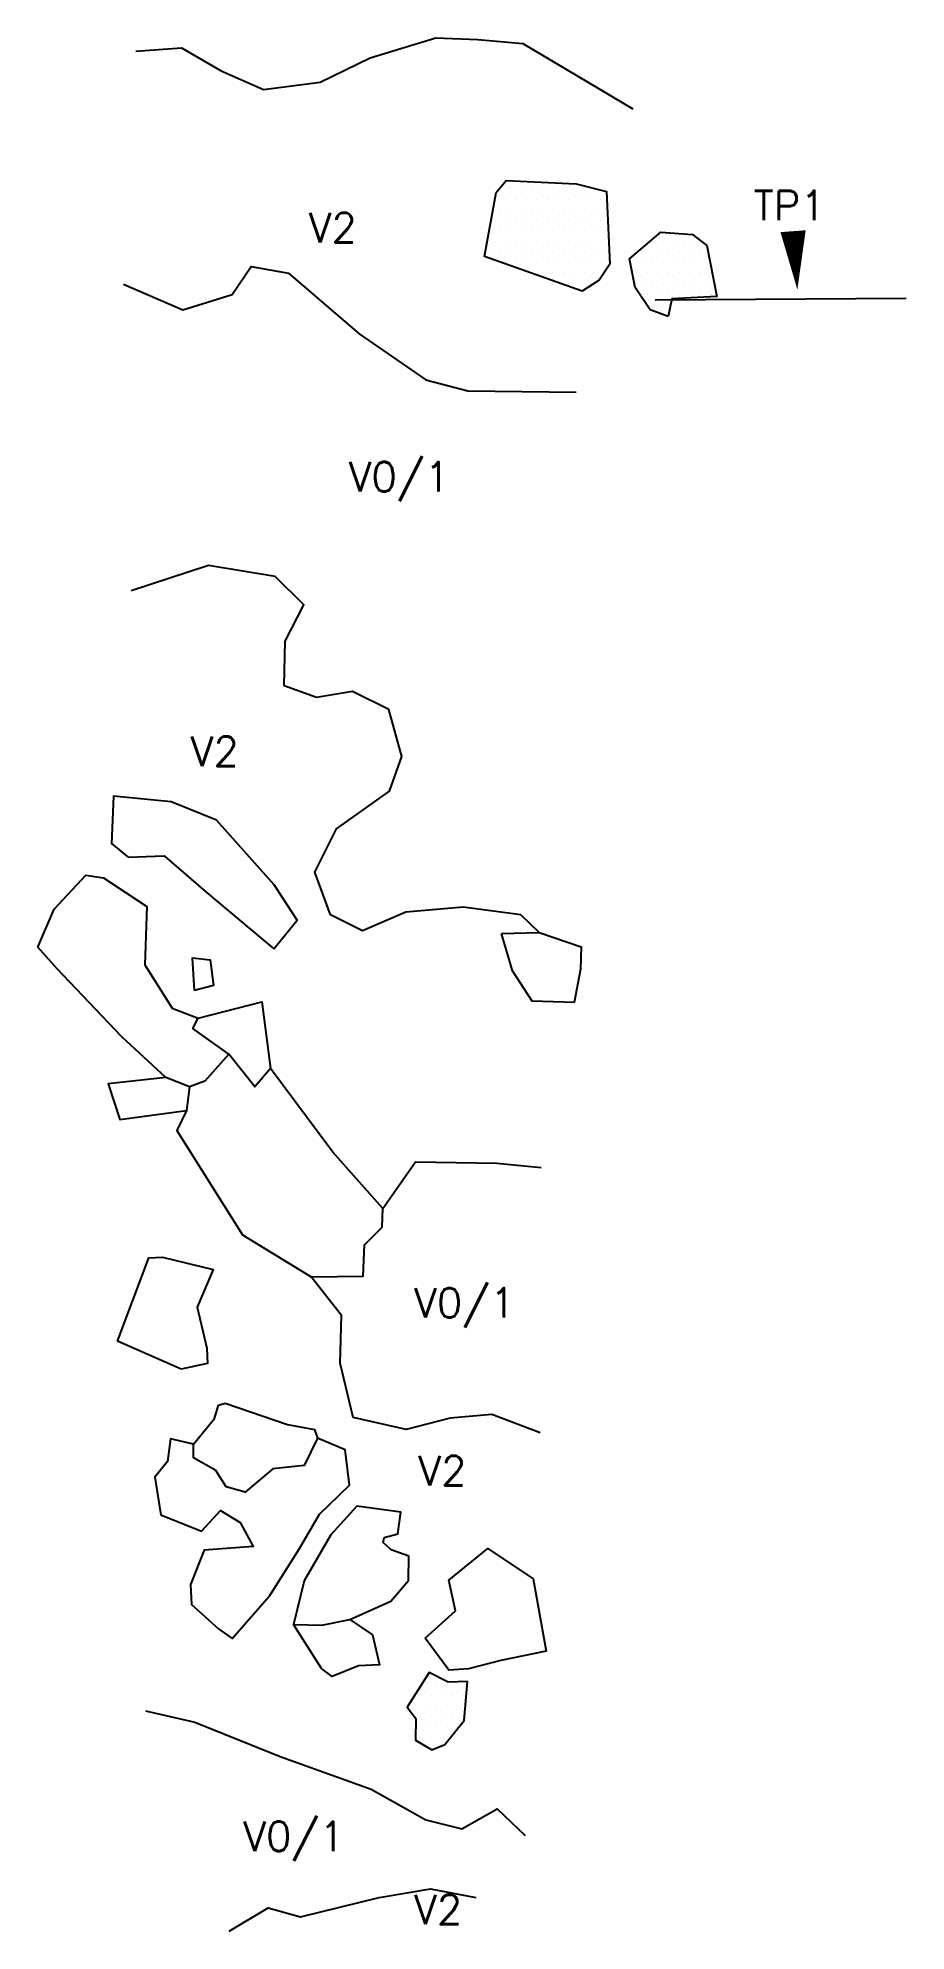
# Model space of a CAD drawing. Header units: metres. Extents: x 3.25 to 4.28, y -16.23 to -13.98.
import ezdxf

# ---------------------------------------------------------------- set-up
doc = ezdxf.new("R2010")
doc.units = ezdxf.units.M
doc.header["$LTSCALE"] = 25
doc.header["$MEASUREMENT"] = 0
doc.layers.get('0').update_dxf_attribs({"linetype": 'CONTINUOUS'})
for name, color, linetype in [('BEFUND', 1, 'CONTINUOUS'), ('BEFUNDSCHRAFF', 1, 'CONTINUOUS'), ('STEINE', 4, 'CONTINUOUS'), ('STEINESCHRAFF', 4, 'CONTINUOUS'), ('TPROFIL', 3, 'CONTINUOUS')]:
    doc.layers.add(name, color=color, linetype=linetype)
doc.styles.get("Standard").update_dxf_attribs({"font": 'txt.shx'})

# ---------------------------------------------------------------- blocks, each defined once
blk = doc.blocks.new('PFEIL')
at = {"layer": 'TPROFIL'}
blk.add_lwpolyline([(0, 0, 0, 3, 0), (6.54, -2.37, 3, 3, 0)], format="xyseb", dxfattribs=at)
blk = doc.blocks.new('*X2')
at = {"color": 0}
for p, q in [((379.375, -1416.25), (379.375, -1416.25)), ((380, -1417.5), (380, -1417.5)), ((380.625, -1416.25), (380.625, -1416.25)), ((381.25, -1417.5), (381.25, -1417.5)), ((381.875, -1416.25), (381.875, -1416.25)), ((382.5, -1417.5), (382.5, -1417.5)), ((383.125, -1416.25), (383.125, -1416.25)), ((383.75, -1417.5), (383.75, -1417.5)), ((384.375, -1416.25), (384.375, -1416.25)), ((385, -1417.5), (385, -1417.5)), ((385.625, -1416.25), (385.625, -1416.25)), ((386.25, -1417.5), (386.25, -1417.5)), ((386.875, -1416.25), (386.875, -1416.25)), ((387.5, -1417.5), (387.5, -1417.5)), ((388.125, -1416.25), (388.125, -1416.25)), ((388.75, -1417.5), (388.75, -1417.5)), ((389.375, -1416.25), (389.375, -1416.25)), ((390, -1417.5), (390, -1417.5)), ((390.625, -1416.25), (390.625, -1416.25)), ((391.25, -1417.5), (391.25, -1417.5)), ((379.375, -1418.75), (379.375, -1418.75)), ((380.625, -1418.75), (380.625, -1418.75)), ((381.875, -1418.75), (381.875, -1418.75)), ((383.125, -1418.75), (383.125, -1418.75)), ((384.375, -1418.75), (384.375, -1418.75)), ((385.625, -1418.75), (385.625, -1418.75)), ((386.875, -1418.75), (386.875, -1418.75)), ((388.125, -1418.75), (388.125, -1418.75)), ((389.375, -1418.75), (389.375, -1418.75)), ((390.625, -1418.75), (390.625, -1418.75)), ((391.875, -1418.75), (391.875, -1418.75)), ((378.125, -1421.25), (378.125, -1421.25)), ((378.75, -1420), (378.75, -1420)), ((379.375, -1421.25), (379.375, -1421.25)), ((380, -1420), (380, -1420)), ((380.625, -1421.25), (380.625, -1421.25)), ((381.25, -1420), (381.25, -1420)), ((381.875, -1421.25), (381.875, -1421.25)), ((382.5, -1420), (382.5, -1420)), ((383.125, -1421.25), (383.125, -1421.25)), ((383.75, -1420), (383.75, -1420)), ((384.375, -1421.25), (384.375, -1421.25)), ((385, -1420), (385, -1420)), ((385.625, -1421.25), (385.625, -1421.25)), ((386.25, -1420), (386.25, -1420)), ((386.875, -1421.25), (386.875, -1421.25)), ((387.5, -1420), (387.5, -1420)), ((388.125, -1421.25), (388.125, -1421.25)), ((388.75, -1420), (388.75, -1420)), ((389.375, -1421.25), (389.375, -1421.25)), ((390, -1420), (390, -1420)), ((390.625, -1421.25), (390.625, -1421.25)), ((391.25, -1420), (391.25, -1420)), ((391.875, -1421.25), (391.875, -1421.25)), ((378.125, -1423.75), (378.125, -1423.75)), ((378.75, -1422.5), (378.75, -1422.5)), ((379.375, -1423.75), (379.375, -1423.75)), ((380, -1422.5), (380, -1422.5)), ((380.625, -1423.75), (380.625, -1423.75)), ((381.25, -1422.5), (381.25, -1422.5)), ((381.875, -1423.75), (381.875, -1423.75)), ((382.5, -1422.5), (382.5, -1422.5)), ((383.125, -1423.75), (383.125, -1423.75)), ((383.75, -1422.5), (383.75, -1422.5)), ((384.375, -1423.75), (384.375, -1423.75)), ((385, -1422.5), (385, -1422.5)), ((385.625, -1423.75), (385.625, -1423.75)), ((386.25, -1422.5), (386.25, -1422.5)), ((386.875, -1423.75), (386.875, -1423.75)), ((387.5, -1422.5), (387.5, -1422.5)), ((388.125, -1423.75), (388.125, -1423.75)), ((388.75, -1422.5), (388.75, -1422.5)), ((389.375, -1423.75), (389.375, -1423.75)), ((390, -1422.5), (390, -1422.5)), ((390.625, -1423.75), (390.625, -1423.75)), ((391.25, -1422.5), (391.25, -1422.5)), ((391.875, -1423.75), (391.875, -1423.75)), ((396.875, -1423.75), (396.875, -1423.75)), ((397.5, -1422.5), (397.5, -1422.5)), ((398.125, -1423.75), (398.125, -1423.75)), ((398.75, -1422.5), (398.75, -1422.5)), ((399.375, -1423.75), (399.375, -1423.75)), ((400, -1422.5), (400, -1422.5)), ((400.625, -1423.75), (400.625, -1423.75)), ((401.25, -1422.5), (401.25, -1422.5)), ((401.875, -1423.75), (401.875, -1423.75)), ((402.5, -1422.5), (402.5, -1422.5)), ((403.125, -1423.75), (403.125, -1423.75)), ((380, -1425), (380, -1425)), ((381.25, -1425), (381.25, -1425)), ((382.5, -1425), (382.5, -1425)), ((383.125, -1426.25), (383.125, -1426.25)), ((383.75, -1425), (383.75, -1425)), ((384.375, -1426.25), (384.375, -1426.25)), ((385, -1425), (385, -1425)), ((385.625, -1426.25), (385.625, -1426.25)), ((386.25, -1425), (386.25, -1425)), ((386.875, -1426.25), (386.875, -1426.25)), ((387.5, -1425), (387.5, -1425)), ((388.125, -1426.25), (388.125, -1426.25)), ((388.75, -1425), (388.75, -1425)), ((389.375, -1426.25), (389.375, -1426.25)), ((390, -1425), (390, -1425)), ((390.625, -1426.25), (390.625, -1426.25)), ((391.25, -1425), (391.25, -1425)), ((395, -1425), (395, -1425)), ((395.625, -1426.25), (395.625, -1426.25)), ((396.25, -1425), (396.25, -1425)), ((396.875, -1426.25), (396.875, -1426.25)), ((397.5, -1425), (397.5, -1425)), ((398.125, -1426.25), (398.125, -1426.25)), ((398.75, -1425), (398.75, -1425)), ((399.375, -1426.25), (399.375, -1426.25)), ((400, -1425), (400, -1425)), ((400.625, -1426.25), (400.625, -1426.25)), ((401.25, -1425), (401.25, -1425)), ((401.875, -1426.25), (401.875, -1426.25)), ((402.5, -1425), (402.5, -1425)), ((403.125, -1426.25), (403.125, -1426.25)), ((403.75, -1425), (403.75, -1425)), ((404.375, -1426.25), (404.375, -1426.25)), ((387.5, -1427.5), (387.5, -1427.5)), ((388.75, -1427.5), (388.75, -1427.5)), ((390, -1427.5), (390, -1427.5)), ((396.25, -1427.5), (396.25, -1427.5)), ((396.875, -1428.75), (396.875, -1428.75)), ((397.5, -1427.5), (397.5, -1427.5)), ((398.125, -1428.75), (398.125, -1428.75)), ((398.75, -1427.5), (398.75, -1427.5)), ((399.375, -1428.75), (399.375, -1428.75)), ((400, -1427.5), (400, -1427.5)), ((400.625, -1428.75), (400.625, -1428.75)), ((401.25, -1427.5), (401.25, -1427.5)), ((401.875, -1428.75), (401.875, -1428.75)), ((402.5, -1427.5), (402.5, -1427.5)), ((403.125, -1428.75), (403.125, -1428.75)), ((403.75, -1427.5), (403.75, -1427.5)), ((404.375, -1428.75), (404.375, -1428.75)), ((397.5, -1430), (397.5, -1430)), ((398.75, -1430), (398.75, -1430)), ((399.375, -1431.25), (399.375, -1431.25)), ((371.25, -1592.5), (371.25, -1592.5)), ((370, -1595), (370, -1595)), ((370.625, -1593.75), (370.625, -1593.75)), ((371.25, -1595), (371.25, -1595)), ((371.875, -1593.75), (371.875, -1593.75)), ((372.5, -1595), (372.5, -1595)), ((373.125, -1593.75), (373.125, -1593.75)), ((373.75, -1595), (373.75, -1595)), ((374.375, -1593.75), (374.375, -1593.75)), ((375, -1595), (375, -1595)), ((369.375, -1596.25), (369.375, -1596.25)), ((370.625, -1596.25), (370.625, -1596.25)), ((371.875, -1596.25), (371.875, -1596.25)), ((373.125, -1596.25), (373.125, -1596.25)), ((374.375, -1596.25), (374.375, -1596.25)), ((369.375, -1598.75), (369.375, -1598.75)), ((370, -1597.5), (370, -1597.5)), ((370.625, -1598.75), (370.625, -1598.75)), ((371.25, -1597.5), (371.25, -1597.5)), ((371.875, -1598.75), (371.875, -1598.75)), ((372.5, -1597.5), (372.5, -1597.5)), ((373.125, -1598.75), (373.125, -1598.75)), ((373.75, -1597.5), (373.75, -1597.5)), ((374.375, -1598.75), (374.375, -1598.75)), ((375, -1597.5), (375, -1597.5)), ((370, -1600), (370, -1600)), ((371.25, -1600), (371.25, -1600)), ((372.5, -1600), (372.5, -1600))]:
    blk.add_line(p, q, dxfattribs=at)

msp = doc.modelspace()

# ---------------------------------------------------------------- linework, layer by layer
at = {"layer": 'BEFUND'}
for points in [[(3.3616, -13.9992), (3.4156, -13.9952), (3.4627, -14.0227), (3.5129, -14.0446), (3.5802, -14.0361), (3.6396, -14.0072), (3.7177, -13.9835), (3.7676, -13.9855), (3.821, -13.9902), (3.9516, -14.0679)], [(3.347, -14.2756), (3.4175, -14.3064), (3.4758, -14.2881), (3.4985, -14.2548), (3.5427, -14.2628), (3.6265, -14.3345), (3.7059, -14.3893), (3.7557, -14.4025), (3.884, -14.4038)], [(3.8403, -15.0451), (3.8186, -15.024), (3.75, -15.0151), (3.6822, -15.0211), (3.6305, -15.0429), (3.5925, -15.0242), (3.5742, -14.9736), (3.5997, -14.9219), (3.6628, -14.8773), (3.6774, -14.8361), (3.6617, -14.7805), (3.6186, -14.7592), (3.5758, -14.7664), (3.5377, -14.7522), (3.5388, -14.6993), (3.5611, -14.6562), (3.5268, -14.6227), (3.448, -14.6097), (3.356, -14.6398)], [(3.6546, -15.3727), (3.6934, -15.3171), (3.7901, -15.3186), (3.8426, -15.3237)], [(3.8414, -15.6389), (3.784, -15.617), (3.7346, -15.6215), (3.6825, -15.6348), (3.6195, -15.6204), (3.6039, -15.556), (3.6055, -15.4995), (3.5698, -15.4538)], [(3.373, -15.9687), (3.4315, -15.9821), (3.5329, -16.0228), (3.641, -16.0616), (3.7058, -16.0979), (3.7485, -16.1086), (3.7905, -16.085), (3.8238, -16.1165)], [(3.4722, -16.23), (3.5188, -16.2025), (3.5569, -16.213), (3.6504, -16.1901), (3.7111, -16.18), (3.7649, -16.1902)]]:
    msp.add_lwpolyline(points, dxfattribs=at)
at = {"layer": 'STEINE'}
for points in [[(3.8914, -14.2842), (3.7752, -14.2428), (3.7892, -14.1671), (3.801, -14.1529), (3.884, -14.1568), (3.9201, -14.1659), (3.9243, -14.252), (3.9114, -14.2712), (3.8914, -14.2842)], [(3.9934, -14.3143), (3.9721, -14.3064), (3.9541, -14.2798), (3.9473, -14.2456), (3.9848, -14.2139), (4.0224, -14.2168), (4.0391, -14.2297), (4.0512, -14.2905), (4.0512, -14.2905), (3.9977, -14.293), (3.9934, -14.3143)], [(3.5254, -15.0643), (3.5532, -15.0304), (3.5256, -14.9884), (3.4572, -14.9118), (3.4034, -14.8899), (3.3352, -14.8831), (3.3326, -14.9396), (3.3523, -14.9556), (3.3951, -14.954), (3.4446, -14.9967), (3.5254, -15.0643)], [(3.4721, -15.1895), (3.4433, -15.2213), (3.4254, -15.2283), (3.397, -15.2173), (3.345, -15.1689), (3.2679, -15.0876), (3.2453, -15.0624), (3.2646, -15.0173), (3.3022, -14.977), (3.323, -14.9802), (3.3746, -15.0144), (3.3724, -15.0836), (3.4045, -15.1349), (3.4354, -15.1469)], [(3.7955, -15.0462), (3.8403, -15.0451), (3.89, -15.0619), (3.8893, -15.0884), (3.8817, -15.128), (3.8318, -15.1265), (3.8088, -15.0906), (3.7955, -15.0462)], [(3.4312, -15.1137), (3.429, -15.075), (3.4499, -15.0773), (3.4536, -15.1079), (3.4312, -15.1137)], [(3.5214, -15.2063), (3.5028, -15.228), (3.4721, -15.1895), (3.4292, -15.159), (3.4354, -15.1469), (3.511, -15.1273), (3.5214, -15.2063)], [(3.4254, -15.2283), (3.4216, -15.2562), (3.4101, -15.2801), (3.4883, -15.4036), (3.5698, -15.4538), (3.6314, -15.4529), (3.6328, -15.4158), (3.6539, -15.3946), (3.6546, -15.3727), (3.5952, -15.3059), (3.5214, -15.2063)], [(3.397, -15.2173), (3.3287, -15.2247), (3.3425, -15.2671), (3.4216, -15.2562)], [(3.4154, -15.5633), (3.3398, -15.5299), (3.377, -15.431), (3.3933, -15.4301), (3.4532, -15.445), (3.4344, -15.4896), (3.4457, -15.5381), (3.4465, -15.5565), (3.4154, -15.5633)], [(3.4674, -15.6035), (3.5415, -15.6287), (3.5735, -15.6347), (3.577, -15.6449), (3.5614, -15.6773), (3.5242, -15.6815), (3.4913, -15.7092), (3.4689, -15.7029), (3.4564, -15.6834), (3.4301, -15.6683), (3.4302, -15.652), (3.455, -15.6217), (3.4597, -15.606), (3.4674, -15.6035)], [(3.4302, -15.652), (3.4028, -15.6457), (3.399, -15.6726), (3.384, -15.6913), (3.3912, -15.7362), (3.4394, -15.7555), (3.462, -15.7308), (3.4853, -15.7453), (3.5008, -15.7735), (3.4427, -15.778), (3.4265, -15.8185), (3.4278, -15.8425), (3.4596, -15.8713), (3.4758, -15.8827), (3.5206, -15.8317), (3.5558, -15.7761), (3.5796, -15.7351), (3.6151, -15.7008), (3.61, -15.659), (3.577, -15.6449)], [(3.6563, -15.7628), (3.6726, -15.7584), (3.6759, -15.733), (3.624, -15.7258), (3.5931, -15.7596), (3.5615, -15.8143), (3.5488, -15.8661), (3.5824, -15.867), (3.6155, -15.8602), (3.6641, -15.8383), (3.6853, -15.8141), (3.6856, -15.785), (3.6648, -15.7777), (3.6552, -15.7689), (3.6563, -15.7628)], [(3.7049, -15.8825), (3.7409, -15.8498), (3.7331, -15.8135), (3.7794, -15.7758), (3.833, -15.812), (3.8484, -15.8977), (3.7948, -15.9089), (3.7565, -15.9187), (3.7331, -15.9205), (3.7049, -15.8825)], [(3.6155, -15.8602), (3.6423, -15.8783), (3.6506, -15.914), (3.6257, -15.9153), (3.5945, -15.9277), (3.5818, -15.9184), (3.5488, -15.8661)], [(3.7553, -15.9339), (3.7324, -15.9347), (3.7096, -15.9233), (3.6837, -15.9643), (3.6938, -15.9776), (3.6935, -16.0036), (3.7128, -16.015), (3.7281, -16.0085), (3.7513, -15.9802), (3.7553, -15.9339)]]:
    msp.add_lwpolyline(points, dxfattribs=at)
at = {"layer": 'TPROFIL'}
msp.add_lwpolyline([(3.9778, -14.2943), (4.2758, -14.2922)], dxfattribs=at)

# ---------------------------------------------------------------- block references
at = {"layer": 'STEINESCHRAFF', "xscale": 0.01, "yscale": 0.01, "zscale": 0.01}
msp.add_blockref('*X2', (0, 0), dxfattribs=at)
at = {"layer": 'TPROFIL', "xscale": 0.01, "yscale": 0.01, "zscale": 0.01, "rotation": 114.1041944567324}
msp.add_blockref('PFEIL', (4.1467, -14.2823), dxfattribs=at)

# ---------------------------------------------------------------- texts
at = {"layer": 'BEFUNDSCHRAFF'}
for s, p in [('V2', (3.5668, -14.2262)), ('V0/1', (3.6143, -14.5217)), ('V2', (3.4267, -14.8476)), ('V0/1', (3.6919, -15.5019)), ('V2', (3.6969, -15.7012)), ('V0/1', (3.4892, -16.135)), ('V2', (3.6919, -16.2218))]:
    msp.add_text(s, height=0.035, dxfattribs=at).set_placement(p)
at = {"layer": 'TPROFIL'}
msp.add_text('TP1', height=0.035, dxfattribs=at).set_placement((4.0947, -14.2))

doc.saveas('drawing.dxf')
